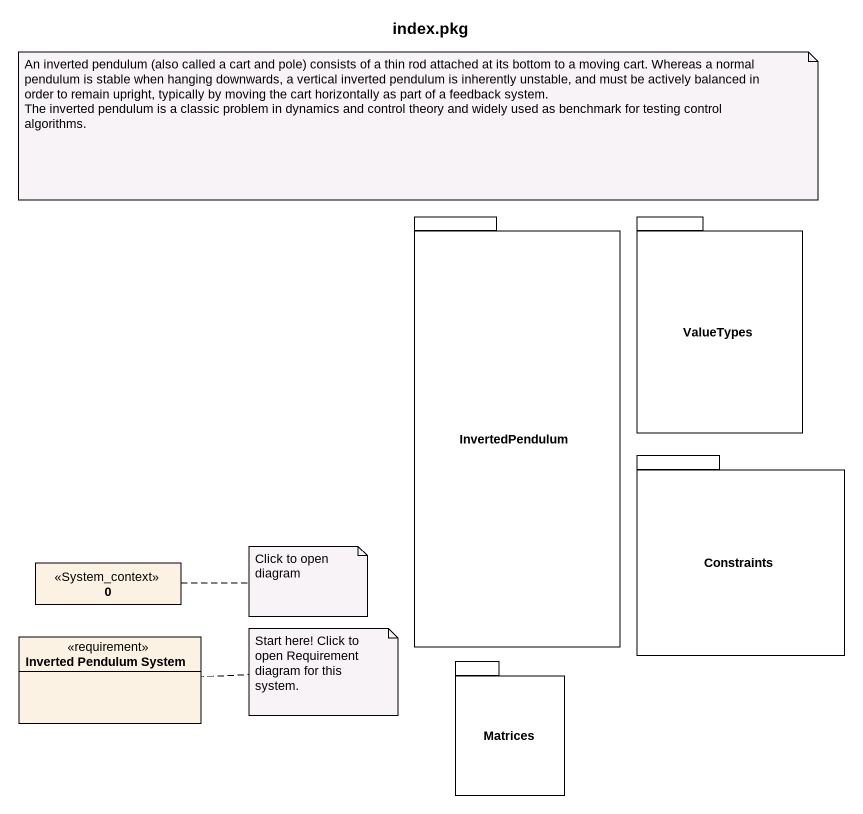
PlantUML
@startuml
title index.pkg
hide circle
hide empty members
package InvertedPendulum {
}
package ValueTypes {
}
package Constraints {
}
class "0" as c0 <<System_context>>
class "Inverted Pendulum System" as Inverted_Pendulum_System <<requirement>>
package Matrices {
}
note as N1
  An inverted pendulum (also called a cart and pole) consists of a thin rod attached at its bottom to a moving cart. Whereas a normal pendulum is stable when hanging downwards, a vertical inverted pendulum is inherently unstable, and must be actively balanced in order to remain upright, typically by moving the cart horizontally as part of a feedback system.
  The inverted pendulum is a classic problem in dynamics and control theory and widely used as benchmark for testing control algorithms.
end note
note right of c0 : Click to open diagram
note right of Inverted_Pendulum_System : Start here! Click to open Requirement diagram for this system.
@enduml
